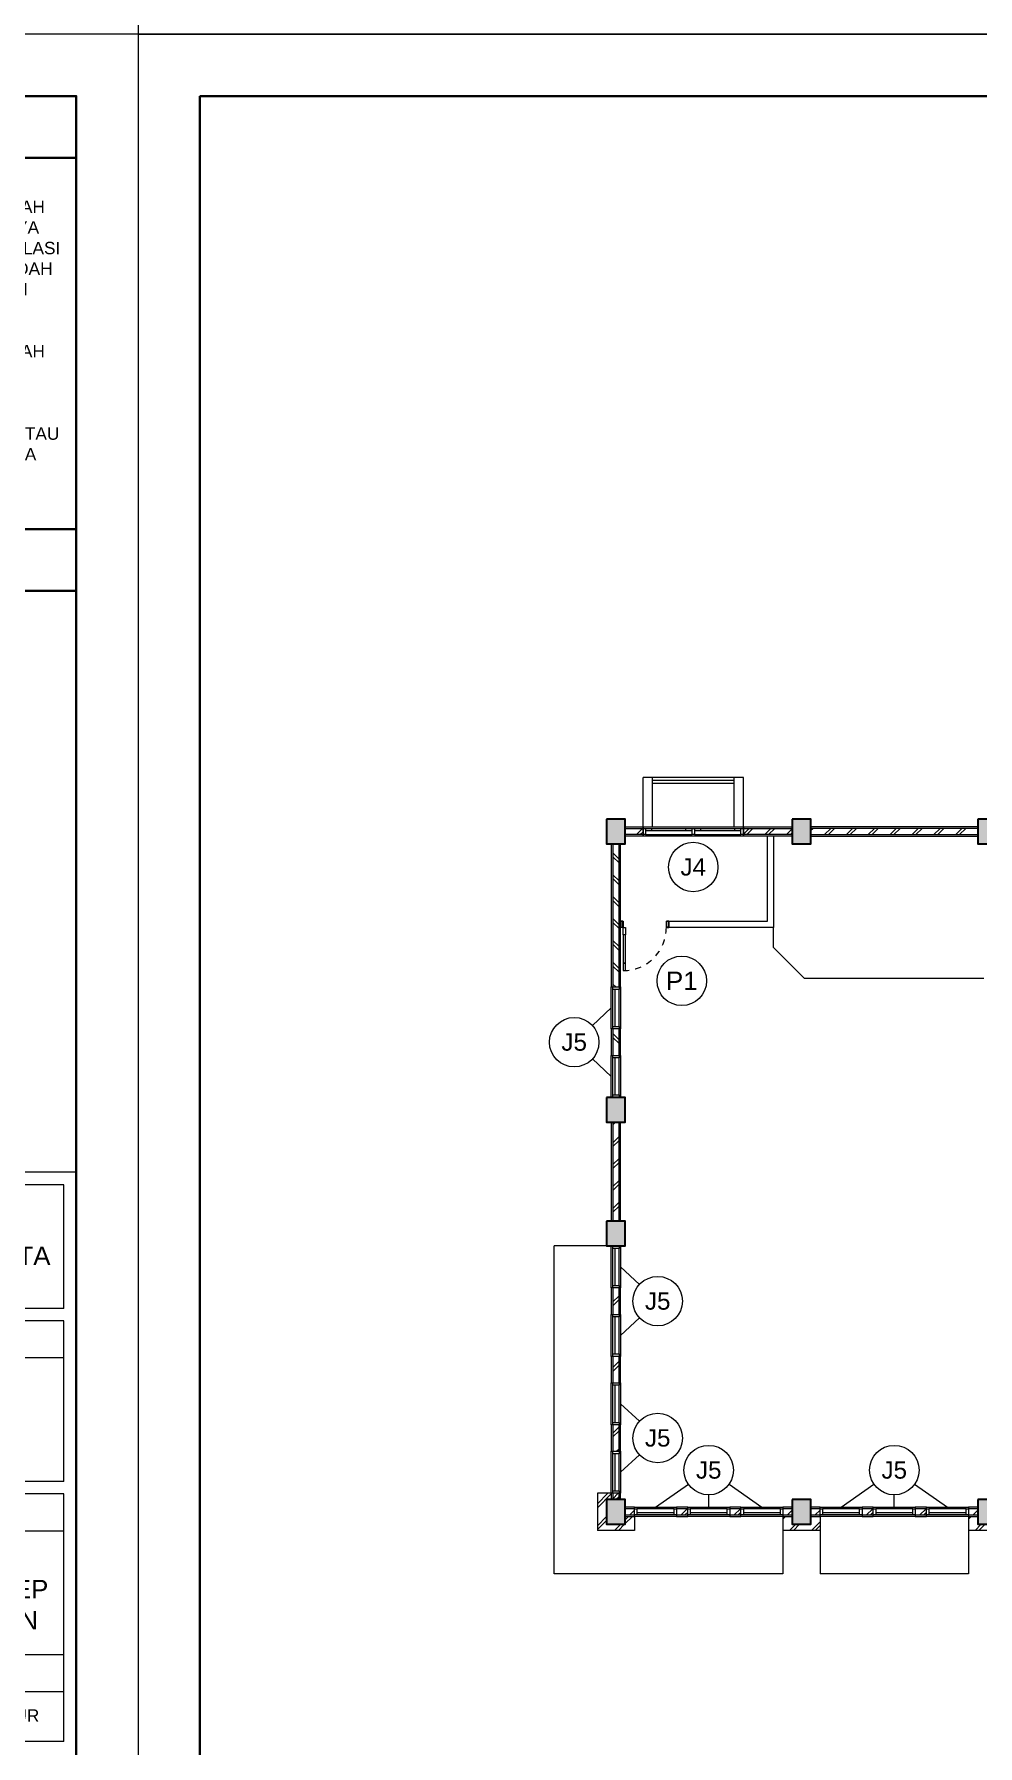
# Model space of a CAD drawing. Header units: millimetres. Extents: x -11 to 1625, y -267 to 180.
# Drawn here: x 993.53 to 1008.79, y 35.33 to 63 of the extents above; entities that cross this region are included whole.
import ezdxf
from ezdxf.enums import TextEntityAlignment as Align

# ---------------------------------------------------------------- set-up
doc = ezdxf.new("R2010")
doc.units = ezdxf.units.MM
doc.linetypes.add('HIDDEN', pattern=[0.375, 0.25, -0.125])
for name, color, linetype, lineweight in [('ars', 11, 'Continuous', 5), ('dinding', 5, 'Continuous', 15), ('GRS KOP', 1, 'Continuous', 35), ('KOLOM', 1, 'Continuous', 30), ('kop', 7, 'Continuous', 20), ('kus', 63, 'Continuous', 15), ('lan', 7, 'Continuous', 15), ('not', 7, 'Continuous', 20), ('PARTISI', 190, 'Continuous', 9), ('sol kol', 8, 'Continuous', 0), ('tem', 5, 'Continuous', 20)]:
    doc.layers.add(name, color=color, linetype=linetype, lineweight=lineweight)
doc.styles.add('BARU', font='complex.shx')
doc.styles.add('S', font='SIMPLEX', dxfattribs={"width": 1.1})
doc.styles.get("Standard").update_dxf_attribs({"font": 'ARIALUNI.TTF'})
pattern_1 = [(45, (1002.4393, 12.71013), (-0.1767767, 0.1767767), []), (45, (1002.5018, 12.71013), (-0.1767767, 0.1767767), [])]
pattern_2 = [(45, (731.21416, -29.59977), (-0.1767767, 0.1767767), []), (45, (731.27666, -29.59977), (-0.1767767, 0.1767767), [])]

# ---------------------------------------------------------------- blocks, each defined once
blk = doc.blocks.new('kop')
at = {"layer": 'GRS KOP'}
for p, q in [((83, 1), (83, 54)), ((73, 53), (83, 53)), ((73, 47), (83, 47)), ((73, 46), (83, 46))]:
    blk.add_line(p, q, dxfattribs=at)
blk.add_lwpolyline([(1, 54), (83, 54), (83, 1), (1, 1)], close=True, dxfattribs=at)
at = {"layer": 'kop', "color": 7}
for p, q in [((84, 55), (0, 55)), ((0, 55), (0, 0)), ((84, 55), (84, 0)), ((84, 55), (84, 0)), ((0, 0), (84, 0))]:
    blk.add_line(p, q, dxfattribs=at)
at = {"layer": 'kop'}
for p, q in [((83, 36.6), (73, 36.6)), ((82.8, 36.4), (73.2, 36.4)), ((82.8, 34.4), (82.8, 36.4)), ((82.8, 34.4), (73.2, 34.4)), ((82.8, 34.2), (73.2, 34.2)), ((82.8, 31.6), (82.8, 34.2)), ((82.8, 33.6), (73.2, 33.6)), ((82.8, 31.6), (73.2, 31.6)), ((82.8, 31.4), (73.2, 31.4)), ((82.8, 27.4), (82.8, 31.4)), ((82.8, 30.8), (73.2, 30.8)), ((82.8, 28.8), (73.2, 28.8)), ((82.8, 28.2), (73.2, 28.2)), ((82.8, 27.4), (73.2, 27.4))]:
    blk.add_line(p, q, dxfattribs=at)
for s, height, p in [('DAERAH KHUSUS IBUKOTA JAKARTA', 0.29998, (78.8, 35.25)), ('JALAN ARABIKA 3 PONDOK KOPI, DURENSAWIT, JAKARTA TIMUR', 0.2, (77.986, 27.8))]:
    blk.add_text(s, height=height, dxfattribs=at).set_placement(p, align=Align.MIDDLE)
at = {"layer": 'kop', "insert": (73.2, 49.875), "char_height": 0.2, "width": 9.6, "attachment_point": 4}
blk.add_mtext('\\pi-0.6,l0.6,t0.6;1.^IPENGESAHAN  DINAS PERUMAHAN DAN GEDUNG PEMERINTAH DAERAH KOTA ADMINISTRASI JAKARTA TIMUR ADALAH HANYA SEBATAS KONTROL TERHADAP KESESUAIAN DENGAN REGULASI PERIZINAN DAN PEMENUHAN TERHADAP STANDAR DAN KAIDAH TEKNIS PERENCANAAN YANG BERLAKU, SERTA PEMENUHAN TERHADAP KEBUTUHAN FUNGSI BANGUNAN.\\P\\P2.^IPENGESAHAN  DINAS PERUMAHAN DAN GEDUNG PEMERINTAH DAERAH KOTA ADMINISTRASI JAKARTA TIMUR, TIDAK MEMINDAHKAN TANGGUNG JAWAB PROFESI SEBAGAI KONSULTAN PERENCANA. TANGGUNG JAWAB PROFESI DAN RESIKO SANKSI APABILA TERJADI KEGAGALAN BANGUNAN ATAU KEGAGALAN PEKERJAAN KONSTRUKSI TETAP MELEKAT PADA TENAGA AHLI DAN BADAN USAHA KONSULTAN PERENCANA YANG MEMBUAT PRODUK PERENCANAAN.', dxfattribs=at)
at = {"layer": 'kop', "insert": (73.464, 30.51), "char_height": 0.3, "attachment_point": 1}
blk.add_mtext_dynamic_manual_height_columns('\\pi1.446;PERENCANAAN REHAB TOTAL \\P\\pi0.026798;KANTOR LURAH PONDOK KOPI BERKONSEP \\P\\pi0.21087;HEMAT ENERGI DAN RAMAH LINGKUNGAN', width=9.06362, gutter_width=1.5, heights=[0], dxfattribs=at)
at = {"layer": 'kop', "style": 'BARU', "flags": 4}
for p, height in [((73.8, 5.4), 0.35), ((80.303, 5.382), 0.25), ((73.8, 4.9), 0.35), ((80.303, 4.882), 0.25), ((73.8, 4.4), 0.35), ((80.303, 4.382), 0.25)]:
    blk.add_attdef('-', p, '', height=height, dxfattribs=at)
at = {"layer": 'kop', "flags": 4}
for tag, p in [('AR-00', (78.057, 2.648)), ('00', (81.238, 2.647))]:
    blk.add_attdef(tag, text='', height=0.35, dxfattribs=at).set_placement(p, align=Align.MIDDLE)
blk = doc.blocks.new('K1')
at = {"layer": 'KOLOM'}
blk.add_lwpolyline([(0.2, 0.15), (-0.2, 0.15), (-0.2, -0.15), (0.2, -0.15), (0.2, 0.15)], dxfattribs=at)
blk = doc.blocks.new('P 70')
at = {"linetype": 'HIDDEN', "ltscale": 0.3}
blk.add_lwpolyline([(-0.74, 0.1, -0.414214), (-0.04, 0.8, -1.303225)], format="xyb", dxfattribs=at)
for points in [[(-0.04, 0.8), (-0.08, 0.8), (-0.08, 0.68), (-0.04, 0.68)], [(-0.04, 0.68), (-0.08, 0.68), (-0.08, 0.22), (-0.04, 0.22)], [(-0.735, 0.06), (-0.74, 0.06), (-0.74, 0.061), (-0.74, 0.1), (-0.78, 0.1), (-0.78, 0), (-0.74, 0), (-0.74, 0.056), (-0.735, 0.058)], [(-0.742, 0.002), (-0.778, 0.002), (-0.778, 0.098), (-0.742, 0.098)], [(-0.04, 0.1), (-0.08, 0.1), (-0.08, 0.22), (-0.04, 0.22)], [(-0.045, 0.06), (-0.04, 0.06), (-0.04, 0.061), (-0.04, 0.1), (0, 0.1), (0, 0), (-0.04, 0), (-0.04, 0.056), (-0.045, 0.058)], [(-0.038, 0.002), (-0.002, 0.002), (-0.002, 0.098), (-0.038, 0.098)]]:
    blk.add_lwpolyline(points, close=True)
blk = doc.blocks.new('NAV')
blk.add_circle((0, -0.4), 0.4)
at = {"style": 'S', "width": 0.75, "flags": 4}
blk.add_attdef('AV', text='', height=0.3, dxfattribs=at).set_placement((0, -0.4), align=Align.MIDDLE)

msp = doc.modelspace()

# ---------------------------------------------------------------- hatches: boundary and pattern name
at = {"layer": 'ars'}
h = msp.add_hatch(dxfattribs=at)
h.set_pattern_fill('TEMBOK', color=256, scale=0.25)
h.set_pattern_definition([(45, (1000.5493, 42.03536), (-0.176777, 0.176777), []), (45, (1000.6118, 42.03536), (-0.176777, 0.176777), [])])
h.paths.add_polyline_path([(1003.0893097, 50.1603587), (1003.3793097, 50.1603587), (1003.3793097, 50.0603587), (1003.0893097, 50.0603587)])
h = msp.add_hatch(dxfattribs=at)
h.set_pattern_fill('TEMBOK', color=256, scale=0.25)
h.set_pattern_definition([(45, (1002.2693, 42.03536), (-0.176777, 0.176777), []), (45, (1002.3318, 42.03536), (-0.176777, 0.176777), [])])
h.paths.add_polyline_path([(1004.9993097, 50.1603587), (1005.7893097, 50.1603587), (1005.7893097, 50.0603587), (1004.9993097, 50.0603587)])
h = msp.add_hatch(dxfattribs=at)
h.set_pattern_fill('TEMBOK', color=256, scale=0.25)
h.set_pattern_definition([(45, (1013.9393, 37.53536), (-0.1767767, 0.1767767), []), (45, (1014.0018, 37.53536), (-0.1767767, 0.1767767), [])])
h.paths.add_polyline_path([(1008.7893097, 50.1603587), (1006.0893097, 50.1603587), (1006.0893097, 50.0603587), (1008.7893097, 50.0603587)])
h = msp.add_hatch(dxfattribs=at)
h.set_pattern_fill('TEMBOK', color=256, scale=0.25, angle=-90)
h.set_pattern_definition([(315, (1001.3643, 53.41036), (0.176777, 0.176777), []), (315, (1001.3643, 53.34786), (0.176777, 0.176777), [])])
h.paths.add_polyline_path([(1002.9893097, 47.5970254), (1002.9893097, 49.9103587), (1002.8893097, 49.9103587), (1002.8893097, 47.5970254)])
h = msp.add_hatch(dxfattribs=at)
h.set_pattern_fill('TEMBOK', color=256, scale=0.25, angle=-90)
h.set_pattern_definition([(315, (1001.3643, 51.19703), (0.176777, 0.176777), []), (315, (1001.3643, 51.13453), (0.176777, 0.176777), [])])
h.paths.add_polyline_path([(1002.9893097, 46.4903587), (1002.9893097, 46.9170254), (1002.8893097, 46.9170254), (1002.8893097, 46.4903587)])
h = msp.add_hatch(dxfattribs=at)
h.set_pattern_fill('TEMBOK', color=256, scale=0.25)
h.set_pattern_definition([(45, (1014.4393, 37.53536), (-0.1767767, 0.1767767), []), (45, (1014.5018, 37.53536), (-0.1767767, 0.1767767), [])])
h.paths.add_polyline_path([(1002.9893097, 43.8103587), (1002.9893097, 45.4103587), (1002.8893097, 45.4103587), (1002.8893097, 43.8103587)])
h = msp.add_hatch(dxfattribs=at)
h.set_pattern_fill('TEMBOK', color=256, scale=0.25)
h.set_pattern_definition(pattern_1)
h.paths.add_polyline_path([(1002.9893097, 42.3036921), (1002.9893097, 42.7303587), (1002.8893097, 42.7303587), (1002.8893097, 42.3036921)])
h = msp.add_hatch(dxfattribs=at)
h.set_pattern_fill('TEMBOK', color=256, scale=0.25)
h.set_pattern_definition(pattern_1)
h.paths.add_polyline_path([(1002.9893097, 41.1970254), (1002.9893097, 41.6236921), (1002.8893097, 41.6236921), (1002.8893097, 41.1970254)])
h = msp.add_hatch(dxfattribs=at)
h.set_pattern_fill('TEMBOK', color=256, scale=0.25)
h.set_pattern_definition(pattern_1)
h.paths.add_polyline_path([(1002.9893097, 40.0903587), (1002.9893097, 40.5170254), (1002.8893097, 40.5170254), (1002.8893097, 40.0903587)])
h = msp.add_hatch(dxfattribs=at)
h.set_pattern_fill('TEMBOK', color=256, scale=0.25)
h.set_pattern_definition(pattern_2)
h.paths.add_polyline_path([(1002.6393097, 38.8103587), (1003.2393097, 38.8103587), (1003.2393097, 39.0353587), (1003.0893097, 39.0353587), (1003.0893097, 38.9103587), (1002.7893097, 38.9103587), (1002.7893097, 39.3103587), (1002.8643097, 39.3103587), (1002.8643097, 39.4103587), (1002.6393097, 39.4103587)])
h = msp.add_hatch(dxfattribs=at)
h.set_pattern_fill('TEMBOK', color=256, scale=0.25)
h.set_pattern_definition(pattern_1)
h.paths.add_polyline_path([(1002.9893097, 39.3103587), (1002.9893097, 39.4103587), (1002.8893097, 39.4103587), (1002.8893097, 39.3103587)])
h = msp.add_hatch(dxfattribs=at)
h.set_pattern_fill('TEMBOK', color=256, scale=0.25)
h.set_pattern_definition([(45, (998.8093, 37.53536), (-0.176777, 0.176777), []), (45, (998.8718, 37.53536), (-0.176777, 0.176777), [])])
h.paths.add_polyline_path([(1003.2393097, 39.1603587), (1003.0893097, 39.1603587), (1003.0893097, 39.0603587), (1003.2393097, 39.0603587)])
h = msp.add_hatch(dxfattribs=at)
h.set_pattern_fill('TEMBOK', color=256, scale=0.25)
h.set_pattern_definition([(45, (999.6393, 37.53536), (-0.176777, 0.176777), []), (45, (999.7018, 37.53536), (-0.176777, 0.176777), [])])
h.paths.add_polyline_path([(1004.0993097, 39.1603587), (1003.9193097, 39.1603587), (1003.9193097, 39.0603587), (1004.0993097, 39.0603587)])
h = msp.add_hatch(dxfattribs=at)
h.set_pattern_fill('TEMBOK', color=256, scale=0.25)
h.set_pattern_definition([(45, (1000.4993, 37.53536), (-0.176777, 0.176777), []), (45, (1000.5618, 37.53536), (-0.176777, 0.176777), [])])
h.paths.add_polyline_path([(1004.9593097, 39.1603587), (1004.7793097, 39.1603587), (1004.7793097, 39.0603587), (1004.9593097, 39.0603587)])
h = msp.add_hatch(dxfattribs=at)
h.set_pattern_fill('TEMBOK', color=256, scale=0.25)
h.set_pattern_definition([(45, (1001.3593, 37.53536), (-0.176777, 0.176777), []), (45, (1001.4218, 37.53536), (-0.176777, 0.176777), [])])
h.paths.add_polyline_path([(1005.7893097, 39.1603587), (1005.6393097, 39.1603587), (1005.6393097, 39.0603587), (1005.7893097, 39.0603587)])
h = msp.add_hatch(dxfattribs=at)
h.set_pattern_fill('TEMBOK', color=256, scale=0.25)
h.set_pattern_definition(pattern_2)
h.paths.add_polyline_path([(1005.7893097, 38.9103587), (1005.7893097, 39.0353587), (1005.6393097, 39.0353587), (1005.6393097, 38.8103587), (1006.2393097, 38.8103587), (1006.2393097, 39.0353587), (1006.0893097, 39.0353587), (1006.0893097, 38.9103587)])
h = msp.add_hatch(dxfattribs=at)
h.set_pattern_fill('TEMBOK', color=256, scale=0.25)
h.set_pattern_definition([(45, (1001.8093, 37.53536), (-0.176777, 0.176777), []), (45, (1001.8718, 37.53536), (-0.176777, 0.176777), [])])
h.paths.add_polyline_path([(1006.2393097, 39.1603587), (1006.0893097, 39.1603587), (1006.0893097, 39.0603587), (1006.2393097, 39.0603587)])
h = msp.add_hatch(dxfattribs=at)
h.set_pattern_fill('TEMBOK', color=256, scale=0.25)
h.set_pattern_definition([(45, (1002.6393, 37.53536), (-0.176777, 0.176777), []), (45, (1002.7018, 37.53536), (-0.176777, 0.176777), [])])
h.paths.add_polyline_path([(1007.0993097, 39.1603587), (1006.9193097, 39.1603587), (1006.9193097, 39.0603587), (1007.0993097, 39.0603587)])
h = msp.add_hatch(dxfattribs=at)
h.set_pattern_fill('TEMBOK', color=256, scale=0.25)
h.set_pattern_definition([(45, (1003.4993, 37.53536), (-0.176777, 0.176777), []), (45, (1003.5618, 37.53536), (-0.176777, 0.176777), [])])
h.paths.add_polyline_path([(1007.9593097, 39.1603587), (1007.7793097, 39.1603587), (1007.7793097, 39.0603587), (1007.9593097, 39.0603587)])
h = msp.add_hatch(dxfattribs=at)
h.set_pattern_fill('TEMBOK', color=256, scale=0.25)
h.set_pattern_definition([(45, (1004.3593, 37.53536), (-0.176777, 0.176777), []), (45, (1004.4218, 37.53536), (-0.176777, 0.176777), [])])
h.paths.add_polyline_path([(1008.7893097, 39.1603587), (1008.6393097, 39.1603587), (1008.6393097, 39.0603587), (1008.7893097, 39.0603587)])
h = msp.add_hatch(dxfattribs=at)
h.set_pattern_fill('TEMBOK', color=256, scale=0.25)
h.set_pattern_definition([(45, (734.21416, -29.59977), (-0.1767767, 0.1767767), []), (45, (734.27666, -29.59977), (-0.1767767, 0.1767767), [])])
h.paths.add_polyline_path([(1008.7893097, 38.9103587), (1008.7893097, 39.0353587), (1008.6393097, 39.0353587), (1008.6393097, 38.8103587), (1009.2393097, 38.8103587), (1009.2393097, 39.0353587), (1009.0893097, 39.0353587), (1009.0893097, 38.9103587)])
at = {"layer": 'sol kol'}
for points in [[(1002.7893097, 50.3103587), (1002.7893097, 49.9103587), (1003.0893097, 49.9103587), (1003.0893097, 50.3103587)], [(1005.7893097, 50.3103587), (1005.7893097, 49.9103587), (1006.0893097, 49.9103587), (1006.0893097, 50.3103587)], [(1008.7893097, 50.3103587), (1008.7893097, 49.9103587), (1009.0893097, 49.9103587), (1009.0893097, 50.3103587)], [(1002.7893097, 45.8103587), (1002.7893097, 45.4103587), (1003.0893097, 45.4103587), (1003.0893097, 45.8103587)], [(1002.7893097, 43.8103587), (1002.7893097, 43.4103587), (1003.0893097, 43.4103587), (1003.0893097, 43.8103587)], [(1002.7893097, 39.3103587), (1002.7893097, 38.9103587), (1003.0893097, 38.9103587), (1003.0893097, 39.3103587)], [(1005.7893097, 39.3103587), (1005.7893097, 38.9103587), (1006.0893097, 38.9103587), (1006.0893097, 39.3103587)], [(1008.7893097, 39.3103587), (1008.7893097, 38.9103587), (1009.0893097, 38.9103587), (1009.0893097, 39.3103587)]]:
    msp.add_hatch(color=256, dxfattribs=at).paths.add_polyline_path(points)

# ---------------------------------------------------------------- linework, layer by layer
at = {"layer": 'ars'}
for points in [[(1004.8493097, 50.9353587), (1003.5293097, 50.9353587)], [(1004.8493097, 50.8853587), (1003.5293097, 50.8853587)]]:
    msp.add_lwpolyline(points, dxfattribs=at)
for points in [[(1003.0893097, 50.1603587), (1003.3793097, 50.1603587), (1003.3793097, 50.0603587), (1003.0893097, 50.0603587)], [(1004.9993097, 50.1603587), (1005.7893097, 50.1603587), (1005.7893097, 50.0603587), (1004.9993097, 50.0603587)], [(1008.7893097, 50.1603587), (1006.0893097, 50.1603587), (1006.0893097, 50.0603587), (1008.7893097, 50.0603587)], [(1002.9893097, 47.5970254), (1002.9893097, 49.9103587), (1002.8893097, 49.9103587), (1002.8893097, 47.5970254)], [(1002.9893097, 46.4903587), (1002.9893097, 46.9170254), (1002.8893097, 46.9170254), (1002.8893097, 46.4903587)], [(1002.9893097, 43.8103587), (1002.9893097, 45.4103587), (1002.8893097, 45.4103587), (1002.8893097, 43.8103587)], [(1002.9893097, 42.3036921), (1002.9893097, 42.7303587), (1002.8893097, 42.7303587), (1002.8893097, 42.3036921)], [(1002.9893097, 41.1970254), (1002.9893097, 41.6236921), (1002.8893097, 41.6236921), (1002.8893097, 41.1970254)], [(1002.9893097, 40.0903587), (1002.9893097, 40.5170254), (1002.8893097, 40.5170254), (1002.8893097, 40.0903587)], [(1002.9893097, 39.3103587), (1002.9893097, 39.4103587), (1002.8893097, 39.4103587), (1002.8893097, 39.3103587)], [(1003.2393097, 39.1603587), (1003.0893097, 39.1603587), (1003.0893097, 39.0603587), (1003.2393097, 39.0603587)], [(1004.0993097, 39.1603587), (1003.9193097, 39.1603587), (1003.9193097, 39.0603587), (1004.0993097, 39.0603587)], [(1004.9593097, 39.1603587), (1004.7793097, 39.1603587), (1004.7793097, 39.0603587), (1004.9593097, 39.0603587)], [(1005.7893097, 39.1603587), (1005.6393097, 39.1603587), (1005.6393097, 39.0603587), (1005.7893097, 39.0603587)], [(1006.2393097, 39.1603587), (1006.0893097, 39.1603587), (1006.0893097, 39.0603587), (1006.2393097, 39.0603587)], [(1007.0993097, 39.1603587), (1006.9193097, 39.1603587), (1006.9193097, 39.0603587), (1007.0993097, 39.0603587)], [(1007.9593097, 39.1603587), (1007.7793097, 39.1603587), (1007.7793097, 39.0603587), (1007.9593097, 39.0603587)], [(1008.7893097, 39.1603587), (1008.6393097, 39.1603587), (1008.6393097, 39.0603587), (1008.7893097, 39.0603587)]]:
    msp.add_lwpolyline(points, close=True, dxfattribs=at)
at = {"layer": 'dinding'}
for points in [[(1003.0893097, 50.1853587), (1003.3793097, 50.1853587), (1003.3793097, 50.0353587), (1003.0893097, 50.0353587)], [(1004.9993097, 50.1853587), (1005.7893097, 50.1853587), (1005.7893097, 50.0353587), (1004.9993097, 50.0353587)], [(1008.7893097, 50.1853587), (1006.0893097, 50.1853587), (1006.0893097, 50.0353587), (1008.7893097, 50.0353587)], [(1003.0143097, 47.5970254), (1003.0143097, 49.9103587), (1002.8643097, 49.9103587), (1002.8643097, 47.5970254)], [(1003.0143097, 46.4903587), (1003.0143097, 46.9170254), (1002.8643097, 46.9170254), (1002.8643097, 46.4903587)], [(1003.0143097, 43.8103587), (1003.0143097, 45.4103587), (1002.8643097, 45.4103587), (1002.8643097, 43.8103587)], [(1003.0143097, 42.3036921), (1003.0143097, 42.7303587), (1002.8643097, 42.7303587), (1002.8643097, 42.3036921)], [(1003.0143097, 41.1970254), (1003.0143097, 41.6236921), (1002.8643097, 41.6236921), (1002.8643097, 41.1970254)], [(1003.0143097, 40.0903587), (1003.0143097, 40.5170254), (1002.8643097, 40.5170254), (1002.8643097, 40.0903587)], [(1003.0143097, 39.3103587), (1003.0143097, 39.4103587), (1002.8643097, 39.4103587), (1002.8643097, 39.3103587)], [(1003.2393097, 39.1853587), (1003.0893097, 39.1853587), (1003.0893097, 39.0353587), (1003.2393097, 39.0353587)], [(1004.0993097, 39.1853587), (1003.9193097, 39.1853587), (1003.9193097, 39.0353587), (1004.0993097, 39.0353587)], [(1004.9593097, 39.1853587), (1004.7793097, 39.1853587), (1004.7793097, 39.0353587), (1004.9593097, 39.0353587)], [(1005.7893097, 39.1853587), (1005.6393097, 39.1853587), (1005.6393097, 39.0353587), (1005.7893097, 39.0353587)], [(1006.2393097, 39.1853587), (1006.0893097, 39.1853587), (1006.0893097, 39.0353587), (1006.2393097, 39.0353587)], [(1007.0993097, 39.1853587), (1006.9193097, 39.1853587), (1006.9193097, 39.0353587), (1007.0993097, 39.0353587)], [(1007.9593097, 39.1853587), (1007.7793097, 39.1853587), (1007.7793097, 39.0353587), (1007.9593097, 39.0353587)], [(1008.7893097, 39.1853587), (1008.6393097, 39.1853587), (1008.6393097, 39.0353587), (1008.7893097, 39.0353587)]]:
    msp.add_lwpolyline(points, close=True, dxfattribs=at)
at = {"layer": 'kus'}
for p, q in [((1003.4193097, 50.1603587), (1004.1693097, 50.1603587)), ((1003.4193097, 50.1253587), (1004.1693097, 50.1253587)), ((1003.5193097, 50.1253587), (1003.5193097, 50.1603587)), ((1004.0693097, 50.1253587), (1004.0693097, 50.1603587)), ((1004.2093097, 50.1603587), (1004.9593097, 50.1603587)), ((1004.2093097, 50.1253587), (1004.9593097, 50.1253587)), ((1004.3093097, 50.1253587), (1004.3093097, 50.1603587)), ((1004.8593097, 50.1253587), (1004.8593097, 50.1603587)), ((1003.4193097, 50.0603587), (1004.1693097, 50.0603587)), ((1004.2093097, 50.0603587), (1004.9593097, 50.0603587)), ((1002.8893097, 46.9570254), (1002.8893097, 47.5570254)), ((1002.9243097, 46.9570254), (1002.9243097, 47.5570254)), ((1002.9893097, 46.9570254), (1002.9893097, 47.5570254)), ((1002.8893097, 45.8503587), (1002.8893097, 46.4503587)), ((1002.9243097, 45.8503587), (1002.9243097, 46.4503587)), ((1002.9893097, 45.8503587), (1002.9893097, 46.4503587)), ((1002.8893097, 42.7703587), (1002.8893097, 43.3703587)), ((1002.9243097, 42.7703587), (1002.9243097, 43.3703587)), ((1002.9893097, 42.7703587), (1002.9893097, 43.3703587)), ((1002.8893097, 41.6636921), (1002.8893097, 42.2636921)), ((1002.9243097, 41.6636921), (1002.9243097, 42.2636921)), ((1002.9893097, 41.6636921), (1002.9893097, 42.2636921)), ((1002.8893097, 40.5570254), (1002.8893097, 41.1570254)), ((1002.9243097, 40.5570254), (1002.9243097, 41.1570254)), ((1002.9893097, 40.5570254), (1002.9893097, 41.1570254)), ((1002.8893097, 39.4503587), (1002.8893097, 40.0503587)), ((1002.9243097, 39.4503587), (1002.9243097, 40.0503587)), ((1002.9893097, 39.4503587), (1002.9893097, 40.0503587)), ((1003.8793097, 39.1603587), (1003.2793097, 39.1603587)), ((1003.8793097, 39.0953587), (1003.2793097, 39.0953587)), ((1003.8793097, 39.0603587), (1003.2793097, 39.0603587)), ((1004.7393097, 39.1603587), (1004.1393097, 39.1603587)), ((1004.7393097, 39.0953587), (1004.1393097, 39.0953587)), ((1004.7393097, 39.0603587), (1004.1393097, 39.0603587)), ((1005.5993097, 39.1603587), (1004.9993097, 39.1603587)), ((1005.5993097, 39.0953587), (1004.9993097, 39.0953587)), ((1005.5993097, 39.0603587), (1004.9993097, 39.0603587)), ((1006.8793097, 39.1603587), (1006.2793097, 39.1603587)), ((1006.8793097, 39.0953587), (1006.2793097, 39.0953587)), ((1006.8793097, 39.0603587), (1006.2793097, 39.0603587)), ((1007.7393097, 39.1603587), (1007.1393097, 39.1603587)), ((1007.7393097, 39.0953587), (1007.1393097, 39.0953587)), ((1007.7393097, 39.0603587), (1007.1393097, 39.0603587)), ((1008.5993097, 39.1603587), (1007.9993097, 39.1603587)), ((1008.5993097, 39.0953587), (1007.9993097, 39.0953587)), ((1008.5993097, 39.0603587), (1007.9993097, 39.0603587))]:
    msp.add_line(p, q, dxfattribs=at)
for points in [[(1003.3793097, 50.1603587), (1003.4193097, 50.1603587), (1003.4193097, 50.0603587), (1003.3793097, 50.0603587)], [(1004.1693097, 50.1603587), (1004.2093097, 50.1603587), (1004.2093097, 50.0603587), (1004.1693097, 50.0603587)], [(1004.9593097, 50.1603587), (1004.9993097, 50.1603587), (1004.9993097, 50.0603587), (1004.9593097, 50.0603587)], [(1002.8893097, 47.5570254), (1002.8893097, 47.5970254), (1002.9893097, 47.5970254), (1002.9893097, 47.5570254)], [(1002.8893097, 46.9170254), (1002.8893097, 46.9570254), (1002.9893097, 46.9570254), (1002.9893097, 46.9170254)], [(1002.8893097, 46.4503587), (1002.8893097, 46.4903587), (1002.9893097, 46.4903587), (1002.9893097, 46.4503587)], [(1002.8893097, 45.8103587), (1002.8893097, 45.8503587), (1002.9893097, 45.8503587), (1002.9893097, 45.8103587)], [(1002.8893097, 43.3703587), (1002.8893097, 43.4103587), (1002.9893097, 43.4103587), (1002.9893097, 43.3703587)], [(1002.8893097, 42.7303587), (1002.8893097, 42.7703587), (1002.9893097, 42.7703587), (1002.9893097, 42.7303587)], [(1002.8893097, 42.2636921), (1002.8893097, 42.3036921), (1002.9893097, 42.3036921), (1002.9893097, 42.2636921)], [(1002.8893097, 41.6236921), (1002.8893097, 41.6636921), (1002.9893097, 41.6636921), (1002.9893097, 41.6236921)], [(1002.8893097, 41.1570254), (1002.8893097, 41.1970254), (1002.9893097, 41.1970254), (1002.9893097, 41.1570254)], [(1002.8893097, 40.5170254), (1002.8893097, 40.5570254), (1002.9893097, 40.5570254), (1002.9893097, 40.5170254)], [(1002.8893097, 40.0503587), (1002.8893097, 40.0903587), (1002.9893097, 40.0903587), (1002.9893097, 40.0503587)], [(1002.8893097, 39.4103587), (1002.8893097, 39.4503587), (1002.9893097, 39.4503587), (1002.9893097, 39.4103587)], [(1003.2793097, 39.0603587), (1003.2393097, 39.0603587), (1003.2393097, 39.1603587), (1003.2793097, 39.1603587)], [(1003.9193097, 39.0603587), (1003.8793097, 39.0603587), (1003.8793097, 39.1603587), (1003.9193097, 39.1603587)], [(1004.1393097, 39.0603587), (1004.0993097, 39.0603587), (1004.0993097, 39.1603587), (1004.1393097, 39.1603587)], [(1004.7793097, 39.0603587), (1004.7393097, 39.0603587), (1004.7393097, 39.1603587), (1004.7793097, 39.1603587)], [(1004.9993097, 39.0603587), (1004.9593097, 39.0603587), (1004.9593097, 39.1603587), (1004.9993097, 39.1603587)], [(1005.6393097, 39.0603587), (1005.5993097, 39.0603587), (1005.5993097, 39.1603587), (1005.6393097, 39.1603587)], [(1006.2793097, 39.0603587), (1006.2393097, 39.0603587), (1006.2393097, 39.1603587), (1006.2793097, 39.1603587)], [(1006.9193097, 39.0603587), (1006.8793097, 39.0603587), (1006.8793097, 39.1603587), (1006.9193097, 39.1603587)], [(1007.1393097, 39.0603587), (1007.0993097, 39.0603587), (1007.0993097, 39.1603587), (1007.1393097, 39.1603587)], [(1007.7793097, 39.0603587), (1007.7393097, 39.0603587), (1007.7393097, 39.1603587), (1007.7793097, 39.1603587)], [(1007.9993097, 39.0603587), (1007.9593097, 39.0603587), (1007.9593097, 39.1603587), (1007.9993097, 39.1603587)], [(1008.6393097, 39.0603587), (1008.5993097, 39.0603587), (1008.5993097, 39.1603587), (1008.6393097, 39.1603587)]]:
    msp.add_lwpolyline(points, close=True, dxfattribs=at)
at = {"layer": 'lan'}
for p, q in [((1003.3793097, 50.1853587), (1003.3793097, 50.9853587)), ((1003.5293097, 50.1853587), (1003.5293097, 50.9853587)), ((1004.8493097, 50.1853587), (1004.8493097, 50.9853587)), ((1004.9993097, 50.1853587), (1004.9993097, 50.9853587)), ((1002.7893097, 43.4103587), (1001.9393097, 43.4103587)), ((1002.6393097, 39.4103587), (1002.6393097, 38.8103587)), ((1002.8643097, 39.4103587), (1002.6393097, 39.4103587)), ((1003.2393097, 39.0353587), (1003.2393097, 38.8103587)), ((1005.6393097, 39.0353587), (1005.6393097, 38.8103587)), ((1006.2393097, 39.0353587), (1006.2393097, 38.8103587)), ((1008.6393097, 39.0353587), (1008.6393097, 38.8103587)), ((1003.2393097, 38.8103587), (1002.6393097, 38.8103587)), ((1006.2393097, 38.8103587), (1005.6393097, 38.8103587)), ((1005.6393097, 38.8103587), (1005.6393097, 38.1103587)), ((1006.2393097, 38.8103587), (1006.2393097, 38.1103587)), ((1009.2393097, 38.8103587), (1008.6393097, 38.8103587)), ((1008.6393097, 38.8103587), (1008.6393097, 38.1103587))]:
    msp.add_line(p, q, dxfattribs=at)
for points in [[(1004.9993097, 50.9853587), (1003.3793097, 50.9853587)], [(1005.6393097, 38.1103587), (1001.9393097, 38.1103587), (1001.9393097, 43.4103587)], [(1008.6393097, 38.1103587), (1006.2393097, 38.1103587)]]:
    msp.add_lwpolyline(points, dxfattribs=at)
for points in [[(1003.3793097, 50.1853587), (1004.9993097, 50.1853587), (1004.9993097, 50.0353587), (1003.3793097, 50.0353587)], [(1002.8643097, 46.9170254), (1002.8643097, 47.5970254), (1003.0143097, 47.5970254), (1003.0143097, 46.9170254)], [(1002.8643097, 45.8103587), (1002.8643097, 46.4903587), (1003.0143097, 46.4903587), (1003.0143097, 45.8103587)], [(1002.8643097, 42.7303587), (1002.8643097, 43.4103587), (1003.0143097, 43.4103587), (1003.0143097, 42.7303587)], [(1002.8643097, 41.6236921), (1002.8643097, 42.3036921), (1003.0143097, 42.3036921), (1003.0143097, 41.6236921)], [(1002.8643097, 40.5170254), (1002.8643097, 41.1970254), (1003.0143097, 41.1970254), (1003.0143097, 40.5170254)], [(1002.8643097, 39.4103587), (1002.8643097, 40.0903587), (1003.0143097, 40.0903587), (1003.0143097, 39.4103587)], [(1003.9193097, 39.0353587), (1003.2393097, 39.0353587), (1003.2393097, 39.1853587), (1003.9193097, 39.1853587)], [(1004.7793097, 39.0353587), (1004.0993097, 39.0353587), (1004.0993097, 39.1853587), (1004.7793097, 39.1853587)], [(1005.6393097, 39.0353587), (1004.9593097, 39.0353587), (1004.9593097, 39.1853587), (1005.6393097, 39.1853587)], [(1006.9193097, 39.0353587), (1006.2393097, 39.0353587), (1006.2393097, 39.1853587), (1006.9193097, 39.1853587)], [(1007.7793097, 39.0353587), (1007.0993097, 39.0353587), (1007.0993097, 39.1853587), (1007.7793097, 39.1853587)], [(1008.6393097, 39.0353587), (1007.9593097, 39.0353587), (1007.9593097, 39.1853587), (1008.6393097, 39.1853587)]]:
    msp.add_lwpolyline(points, close=True, dxfattribs=at)
at = {"layer": 'not'}
for p, q in [((1002.8643097, 47.2570254), (1002.5583563, 46.9748684)), ((1002.5583563, 46.4325158), (1002.8643097, 46.1503587)), ((1003.3202631, 42.7882017), (1003.0143097, 43.0703587)), ((1003.0143097, 41.9636921), (1003.3202631, 42.2458491)), ((1003.3202631, 40.5748684), (1003.0143097, 40.8570254)), ((1003.0143097, 39.7503587), (1003.3202631, 40.0325158)), ((1003.5793097, 39.1853587), (1004.1112589, 39.5564861)), ((1004.4393097, 39.1853587), (1004.4393097, 39.3853587)), ((1004.7673605, 39.5564861), (1005.2993097, 39.1853587)), ((1006.5793097, 39.1853587), (1007.1112589, 39.5564861)), ((1007.4393097, 39.1853587), (1007.4393097, 39.3853587)), ((1007.7673605, 39.5564861), (1008.2993097, 39.1853587))]:
    msp.add_line(p, q, dxfattribs=at)
at = {"layer": 'PARTISI'}
msp.add_lwpolyline([(1005.4893097, 50.0353587), (1005.4893097, 48.5603587), (1003.7943097, 48.5603587), (1003.7943097, 48.6603587), (1005.3893097, 48.6603587), (1005.3893097, 50.0353587)], dxfattribs=at)
at = {"layer": 'tem'}
for p, q in [((1005.4893097, 48.2353587), (1005.4893097, 48.5603587)), ((1005.4893097, 48.2353587), (1005.9893097, 47.7353587)), ((1008.8893097, 47.7353587), (1005.9893097, 47.7353587))]:
    msp.add_line(p, q, dxfattribs=at)

# ---------------------------------------------------------------- block references
at = {"layer": 'KOLOM', "rotation": 90}
for p in [(1002.9393097, 50.1103587), (1005.9393097, 50.1103587), (1008.9393097, 50.1103587), (1002.9393097, 45.6103587), (1002.9393097, 43.6103587), (1002.9393097, 39.1103587), (1005.9393097, 39.1103587), (1008.9393097, 39.1103587)]:
    msp.add_blockref('K1', p, dxfattribs=at)
at = {"layer": 'kop'}
for p in [(995.214162, 63), (911.2141622, 8), (995.2141622, 8.0000005)]:
    msp.add_blockref('kop', p, dxfattribs=at)
at = {"layer": 'kus', "rotation": 180}
msp.add_blockref('P 70', (1003.0143097, 48.6603587), dxfattribs=at)
at = {"layer": 'not'}
ref = msp.add_blockref('NAV', (1004.1893097, 49.9353587), dxfattribs=at)
ref.add_attrib('AV', 'J4', dxfattribs={"layer": '0', "height": 0.28, "flags": 4}).set_placement((1004.1893097, 49.5353587), align=Align.MIDDLE)
ref = msp.add_blockref('NAV', (1004.0041533, 48.0955625), dxfattribs=at)
ref.add_attrib('AV', 'P1', dxfattribs={"layer": '0', "height": 0.3, "flags": 4}).set_placement((1004.0041533, 47.6955625), align=Align.MIDDLE)
ref = msp.add_blockref('NAV', (1002.2643097, 47.1036921), dxfattribs=at)
ref.add_attrib('AV', 'J5', dxfattribs={"layer": '0', "height": 0.28, "flags": 4}).set_placement((1002.2643097, 46.7036921), align=Align.MIDDLE)
ref = msp.add_blockref('NAV', (1003.6143097, 42.9170254), dxfattribs=at)
ref.add_attrib('AV', 'J5', dxfattribs={"layer": '0', "height": 0.28, "flags": 4}).set_placement((1003.6143097, 42.5170254), align=Align.MIDDLE)
ref = msp.add_blockref('NAV', (1003.6143097, 40.7036921), dxfattribs=at)
ref.add_attrib('AV', 'J5', dxfattribs={"layer": '0', "height": 0.28, "flags": 4}).set_placement((1003.6143097, 40.3036921), align=Align.MIDDLE)
ref = msp.add_blockref('NAV', (1004.4393097, 40.1853587), dxfattribs=at)
ref.add_attrib('AV', 'J5', dxfattribs={"layer": '0', "height": 0.28, "flags": 4}).set_placement((1004.4393097, 39.7853587), align=Align.MIDDLE)
ref = msp.add_blockref('NAV', (1007.4393097, 40.1853587), dxfattribs=at)
ref.add_attrib('AV', 'J5', dxfattribs={"layer": '0', "height": 0.28, "flags": 4}).set_placement((1007.4393097, 39.7853587), align=Align.MIDDLE)

doc.saveas('drawing.dxf')
